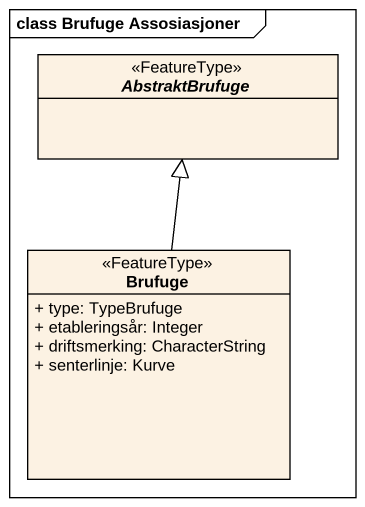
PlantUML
@startuml
mainframe class Brufuge Assosiasjoner
hide circle
hide empty members
skinparam classAttributeIconSize 0
abstract class AbstraktBrufuge <<FeatureType>>
class Brufuge <<FeatureType>> {
  + type: TypeBrufuge
  + etableringsår: Integer
  + driftsmerking: CharacterString
  + senterlinje: Kurve
}
Brufuge -up-|> AbstraktBrufuge
@enduml
